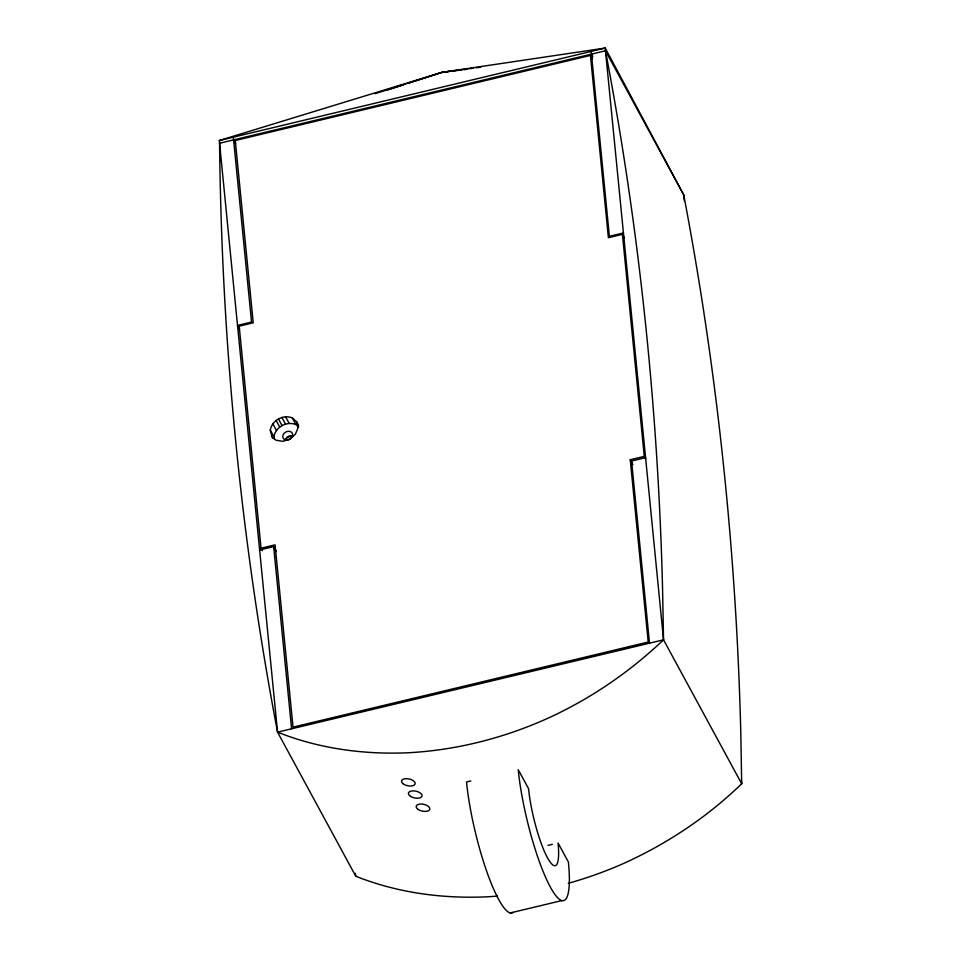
<?xml version="1.0" encoding="UTF-8"?>
<svg xmlns="http://www.w3.org/2000/svg" width="961" height="961" viewBox="0 0 961 961"><rect width="100%" height="100%" fill="white"/><g stroke="black" fill="none" stroke-linecap="round" stroke-linejoin="round"><path stroke-width="1.44" d="M272.588 438.288L270.257 430.072C272.047 420.281 283.051 414.275 292.288 417.879L296.817 421.999L298.631 425.327M274.317 439.117L273.861 436.714C275.663 426.924 286.666 420.918 295.892 424.534L298.619 426.996M605.478 50.777A4809.517 3835.988 -28.5 0 1 662.585 589.73L663.534 639.822C628.71 672.892 588.552 700.161 544.647 719.705A331.173 264.143 -28.5 0 1 406.299 752.847C362.537 754.529 318.355 748.451 277.561 732.15A4809.673 3836.12 -28.5 0 1 219.576 143.249L605.478 50.777L683.727 194.891A4809.517 3835.988 -28.5 0 1 740.823 733.832L741.688 783.768C707.164 817.198 666.682 844.094 622.872 863.783A331.173 264.143 -28.5 0 1 568.263 883.303M387.86 89.902L403.56 84.808M409.278 82.958L442.12 72.315L605.214 48.05L683.727 194.891L684.316 200.849M375.078 93.685L442.12 72.315L465.881 69.18M497.546 896.084A331.173 264.143 -28.5 0 1 484.524 896.937C440.763 898.607 396.581 892.529 355.786 876.24L277.561 732.15L219.312 140.522L442.12 72.315L461.34 69.973M219.312 140.522L605.214 48.05L663.534 639.822L741.688 783.768L741.399 780.788M592.457 59.102L590.45 55.402L235.277 140.51L253.224 322.8L239.193 326.163L261.044 548.214L262.389 550.677M623.425 232.958L609.382 236.322L591.183 51.413M624.434 238.028L622.428 234.328L608.397 237.691L590.45 55.402M261.044 548.214L275.086 544.851L293.033 727.141L648.207 642.032L630.26 459.742L644.29 456.379L645.636 458.841M259.626 549.98L273.657 546.617L276.324 551.542M645.6 457.652L631.569 461.016L649.504 643.185L277.561 732.15M649.504 643.185L663.534 639.822M470.83 780.945L466.517 781.978A87.175 16.769 76.5 0 0 487.359 873.189A87.175 16.769 76.5 0 0 513.114 912.433M548.01 845.392L552.311 844.359M510.231 912.95L561.921 900.565M468.86 68.796L473.317 68.207M476.284 67.811L480.74 67.222M464.307 69.612L467.262 69.264M271.386 436.066L275.915 440.186L282.642 441.315L289.766 439.153L295.363 434.276L297.946 427.993L296.817 421.999M591.447 54.152L592.793 56.615M630.26 459.742L632.939 464.668M233.607 139.886L235.613 143.585M518.892 770.866L528.55 788.633A51.269 9.862 76.5 0 0 547.422 857.668A51.269 9.862 76.5 0 0 558.053 842.989M558.749 844.251L568.395 862.029A87.175 16.769 76.5 0 1 550.305 886.991A87.175 16.769 76.5 0 1 518.207 769.593M292.288 417.879L295.892 424.534M239.517 329.118L237.511 325.419L251.542 322.067L233.343 137.159M285.561 416.75L289.165 423.405M281.921 417.434L285.537 424.089M278.438 418.912L282.053 425.567M276.107 420.365L279.711 427.02M272.84 423.789L276.456 430.444M270.257 430.072L273.861 436.714M355.258 873.321L355.786 876.24M622.428 234.328L644.29 456.379M273.657 546.617L291.591 728.786M285.693 439.633A5.225 4.168 -28.5 0 1 291.543 436.318M285.141 440.57A5.225 4.168 -28.5 0 1 293.009 436.09M403.356 783.972A6.967 3.472 12.2 0 0 414.912 784.416A6.967 3.472 12.2 0 0 406.779 778.662A6.967 3.472 12.2 0 0 403.356 783.972M410.563 796.393A6.967 3.472 12.2 0 0 421.915 796.429A6.967 3.472 12.2 0 0 413.23 790.867A6.967 3.472 12.2 0 0 410.563 796.393M418.323 809.546A6.967 3.472 12.2 0 0 429.675 809.582A6.967 3.472 12.2 0 0 420.99 804.021A6.967 3.472 12.2 0 0 418.323 809.546M286.402 440.114A5.225 4.168 -28.5 0 0 292.552 433.771A5.225 4.168 -28.5 0 0 284.192 433.195A5.225 4.168 -28.5 0 0 286.402 440.114"/></g></svg>
